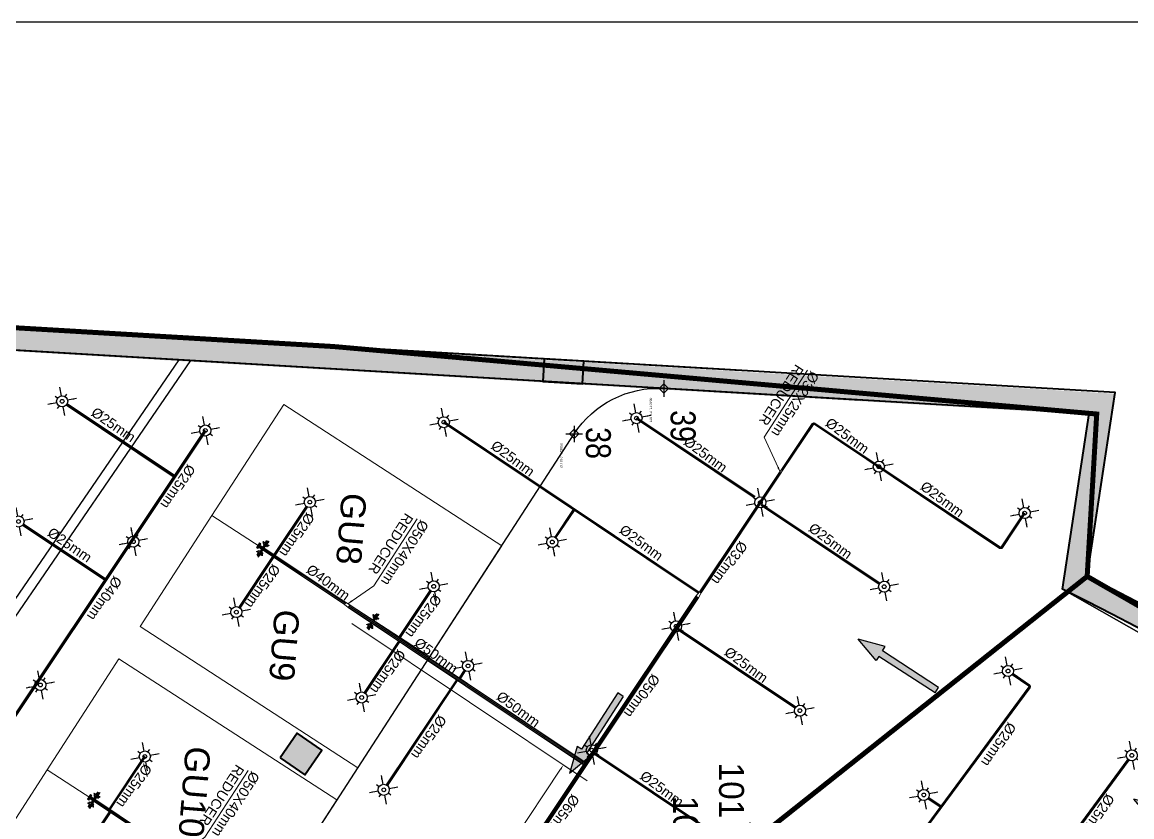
# Model space of a CAD drawing. Header units: inches. Extents: x 257070 to 799932, y -17980 to 269260.
# Drawn here: x 348765 to 370991, y 202446 to 218354 of the extents above; entities that cross this region are included whole.
import ezdxf

# ---------------------------------------------------------------- set-up
doc = ezdxf.new("R2010")
doc.units = ezdxf.units.IN
doc.header["$MEASUREMENT"] = 0
doc.header["$PDMODE"] = 99
doc.header["$PDSIZE"] = 100
doc.linetypes.add('S_Boundary and Setback_AP$0$PHANTOM2', pattern=[1.25, 0.625, -0.125, 0.125, -0.125, 0.125, -0.125])
for name, color, linetype in [('0-AES-F-SPRINKLER', 10, 'Continuous'), ("0_AES_DUCT MARKING'", 53, 'Continuous'), ('2 wheeler barrier', 170, 'Continuous'), ('basement1_AP$0$A-_ROAD----_E-_-', 2, 'Continuous'), ('basement1_AP$0$A-_WALLBRWK_E-N-', 5, 'Continuous'), ('DSP_COLUMN HATCH', 8, 'Continuous'), ('DSP_MISCELANEOUS', 252, 'Continuous'), ('DSP_SLAB CO-ORDINATES', 160, 'Continuous'), ('DSP_TREE CO-ORDINATES', 206, 'Continuous'), ('S_Boundary and Setback_AP$0$A-_SITEBNDY_A-_-', 4, 'S_Boundary and Setback_AP$0$PHANTOM2')]:
    doc.layers.add(name, color=color, linetype=linetype)
for name, color, linetype, lineweight in [('0-AES-F-SPRINKLER PIPE', 10, 'Continuous', 15), ('E--CONCRETE-4', 4, 'Continuous', 40), ('E--CONCRETE-SHADE', 253, 'Continuous', 20)]:
    doc.layers.add(name, color=color, linetype=linetype, lineweight=lineweight)
doc.layers.add('CORE - G', color=7, linetype='Continuous', lineweight=9, true_color=0xf4e08b)
doc.styles.get("Standard").update_dxf_attribs({"font": 'arial.ttf'})
doc.styles.add('TEXT style 175', font='GOTHIC.TTF')
doc.styles.add('TEXT style 200', font='ARIALN.TTF')
doc.dimstyles.new('AES-PLUMBING', dxfattribs={"dimtxt": 100, "dimasz": 100, "dimexe": 0, "dimexo": 0, "dimgap": 0.01, "dimtad": 1, "dimdec": 0, "dimdsep": 46, "dimtxsty": 'Standard', "dimcen": 10, "dimclrd": 7, "dimclre": 7, "dimclrt": 7, "dimadec": 0, "dimazin": 0, "dimtfac": 1, "dimtdec": 0, "dimtmove": 0, "dimatfit": 3, "dimfxl": 1, "dimlwd": -1, "dimlwe": -1, "dimarcsym": 1})
doc.dimstyles.new('ISO-25', dxfattribs={"dimtxt": 2.5, "dimasz": 2.5, "dimexe": 1.25, "dimexo": 0.625, "dimtad": 1, "dimtxsty": 'Standard', "dimcen": 2.5, "dimadec": 0, "dimazin": 0, "dimtfac": 1, "dimtmove": 0, "dimatfit": 3, "dimfxl": 1, "dimarcsym": 0})
doc.dimstyles.new('PLUMBING', dxfattribs={"dimscale": 100, "dimtxt": 1.8, "dimasz": 1.6, "dimexe": 1, "dimexo": 1, "dimgap": 0.5, "dimtad": 2, "dimdec": 0, "dimzin": 0, "dimdsep": 46, "dimtxsty": 'Standard', "dimcen": 1, "dimdle": 1, "dimclrd": 7, "dimclre": 7, "dimclrt": 256, "dimadec": 0, "dimazin": 0, "dimtfac": 1, "dimtdec": 0, "dimtmove": 2, "dimatfit": 3, "dimfxl": 1, "dimtolj": 1, "dimtzin": 0, "dimlwd": -1, "dimlwe": -1, "dimarcsym": 0})

# ---------------------------------------------------------------- blocks, each defined once
blk = doc.blocks.new('*U195')
at = {"layer": 'DSP_SLAB CO-ORDINATES', "color": 206}
for p, q in [((0, -188), (0, 188)), ((-188, 0), (188, 0))]:
    blk.add_line(p, q, dxfattribs=at)
at = {"layer": 'DSP_SLAB CO-ORDINATES', "color": 206, "ltscale": 3.5}
blk.add_lwpolyline([(-105, 0), (0, 106), (105, 0), (0, -105), (-105, 0)], dxfattribs=at)
at = {"layer": 'DEFPOINTS', "style": 'TEXT style 175'}
blk.add_attdef('CORDINATE', (367, -572), '', height=100, dxfattribs=at)
at = {"layer": 'DSP_SLAB CO-ORDINATES', "color": 214, "style": 'TEXT style 175'}
blk.add_attdef('NO.', (-626, 1389), '', height=500, rotation=270, dxfattribs=at)
blk = doc.blocks.new('basement1_AP$0$AR-DIR-A')
h = blk.add_hatch()
h.set_pattern_fill('ANSI31', color=8)
h.paths.add_polyline_path([(158, -458), (26, -458), (26, -1800), (-74, -1800), (92, -2335), (258, -1800), (158, -1800)])
at = {"layer": 'DSP_MISCELANEOUS', "color": 8}
for p, q in [((158, -458), (26, -458)), ((26, -458), (26, -1800)), ((158, -458), (158, -1800)), ((26, -1800), (-74, -1800)), ((-74, -1800), (92, -2335)), ((258, -1800), (92, -2335)), ((158, -1800), (258, -1800))]:
    blk.add_line(p, q, dxfattribs=at)
blk = doc.blocks.new('*U476')
at = {"layer": 'DSP_TREE CO-ORDINATES', "color": 162}
for p, q in [((0, -329), (0, 329)), ((-329, 0), (329, 0))]:
    blk.add_line(p, q, dxfattribs=at)
at = {"layer": 'DSP_TREE CO-ORDINATES', "color": 162, "ltscale": 3.5}
blk.add_lwpolyline([(-185, 0), (0, 185), (185, 0), (0, -184), (-185, 0)], dxfattribs=at)
at = {"layer": 'DEFPOINTS', "style": 'TEXT style 175'}
blk.add_attdef('CORDINATE', (367, -572), '', height=100, dxfattribs=at)
at = {"layer": 'DSP_TREE CO-ORDINATES', "color": 164, "style": 'TEXT style 200'}
blk.add_attdef('NO.', (-270, 470), '', height=1000, dxfattribs=at)
blk = doc.blocks.new('*U477')
at = {"layer": 'DSP_TREE CO-ORDINATES', "color": 162}
for p, q in [((0, -329), (0, 329)), ((-329, 0), (329, 0))]:
    blk.add_line(p, q, dxfattribs=at)
at = {"layer": 'DSP_TREE CO-ORDINATES', "color": 162, "ltscale": 3.5}
blk.add_lwpolyline([(-185, 0), (0, 185), (185, 0), (0, -184), (-185, 0)], dxfattribs=at)
at = {"layer": 'DEFPOINTS', "style": 'TEXT style 175'}
blk.add_attdef('CORDINATE', (367, -572), '', height=100, dxfattribs=at)
at = {"layer": 'DSP_TREE CO-ORDINATES', "color": 164, "style": 'TEXT style 200'}
blk.add_attdef('NO.', (868, 274), '', height=1000, dxfattribs=at)
blk = doc.blocks.new('A$C3CA070F1')
at = {"layer": '0-AES-F-SPRINKLER'}
h = blk.add_hatch(dxfattribs=at)
h.set_pattern_fill('ANSI31', color=3, scale=0.196883, angle=-34.2335, style=0)
h.set_pattern_definition([(100.766483, (49937.1607, 174049.7081), (1.474466316, 0.280375668), [])])
edge = h.paths.add_edge_path()
edge.add_line((-1, 85), (-1, 84))
edge.add_line((-1, 84), (-6, 84))
edge.add_ellipse((-7, 82), major_axis=(-1.42, -0.27), ratio=1, start_angle=257, end_angle=315)
edge.add_line((-8, 83), (-15, 72))
edge.add_ellipse((-12, 70), major_axis=(-4.25, -0.81), ratio=1, start_angle=-45, end_angle=45)
edge.add_line((-14, 66), (14, 47))
edge.add_line((14, 47), (13, 46))
edge.add_line((13, 46), (-15, 65))
edge.add_ellipse((-12, 70), major_axis=(-5.52, -1.05), ratio=1, start_angle=-45, end_angle=45, ccw=False)
edge.add_line((-16, 73), (-9, 84))
edge.add_ellipse((-7, 82), major_axis=(-2.69, -0.51), ratio=1, start_angle=257, end_angle=315, ccw=False)
edge.add_line((-6, 85), (-1, 85))
h = blk.add_hatch(dxfattribs=at)
h.set_pattern_fill('ANSI31', color=3, scale=0.196883, angle=-124.2335, style=0)
h.set_pattern_definition([(190.766483, (49937.1607, 174049.7081), (-0.280375668, 1.474466316), [])])
edge = h.paths.add_edge_path()
edge.add_line((-1, 54), (7, 48))
edge.add_line((7, 48), (8, 49))
edge.add_line((8, 49), (0, 55))
edge.add_ellipse((-2, 52), major_axis=(-0.69, 3.63), ratio=1, start_angle=315, end_angle=405)
edge.add_line((-6, 54), (-14, 41))
edge.add_ellipse((-11, 39), major_axis=(-0.69, 3.63), ratio=1, start_angle=45, end_angle=135)
edge.add_line((-13, 36), (-9, 33))
edge.add_ellipse((-10, 32), major_axis=(-0.27, 1.42), ratio=1, start_angle=225, end_angle=315, ccw=False)
edge.add_line((-9, 31), (-10, 30))
edge.add_line((-10, 30), (-8, 29))
edge.add_line((-8, 29), (-7, 30))
edge.add_ellipse((-10, 32), major_axis=(-3.3, -0.63), ratio=1, start_angle=135, end_angle=225)
edge.add_line((-8, 35), (-12, 38))
edge.add_ellipse((-11, 39), major_axis=(-1.75, -0.33), ratio=1, start_angle=-45, end_angle=45, ccw=False)
edge.add_line((-13, 40), (-4, 53))
edge.add_ellipse((-2, 52), major_axis=(-1.75, -0.33), ratio=1, start_angle=225, end_angle=315, ccw=False)
at = {"layer": '0-AES-F-SPRINKLER', "color": 3}
for p, q in [((-98, 39), (-97, 43)), ((-98, 38), (-98, 39)), ((-98, 39), (-98, 39)), ((-98, 39), (-98, 39)), ((-98, 37), (-98, 38)), ((-98, 38), (-98, 38)), ((-98, 38), (-98, 38)), ((-98, 38), (-98, 38)), ((-98, 38), (-98, 38)), ((-98, 38), (-98, 38)), ((-98, 38), (-98, 38)), ((-98, 38), (-98, 38)), ((-98, 38), (-98, 38)), ((-98, 38), (-98, 38)), ((-96, 37), (-98, 37)), ((-98, 37), (-98, 37)), ((-98, 37), (-98, 37)), ((-98, 37), (-98, 37)), ((-98, 37), (-98, 37)), ((-98, 37), (-98, 37)), ((-98, 37), (-98, 37)), ((-98, 37), (-98, 37)), ((-98, 37), (-98, 37)), ((-98, 37), (-98, 37)), ((-98, 37), (-98, 37)), ((-98, 37), (-98, 37)), ((-98, 37), (-98, 37)), ((-98, 37), (-98, 37)), ((-98, 37), (-98, 37)), ((-98, 37), (-98, 37)), ((-98, 37), (-98, 37)), ((-97, 37), (-98, 37)), ((-98, 37), (-98, 37)), ((-98, 37), (-98, 37)), ((-98, 37), (-98, 37)), ((-98, 37), (-98, 37)), ((-98, 37), (-98, 37)), ((-98, 37), (-98, 37)), ((-98, 37), (-98, 37)), ((-98, 37), (-98, 37)), ((-98, 37), (-98, 37)), ((-98, 37), (-98, 37)), ((-98, 37), (-98, 37)), ((-98, 37), (-98, 37)), ((-98, 37), (-98, 37)), ((-97, 45), (-79, 71)), ((-96, 40), (-97, 40)), ((-97, 40), (-97, 40)), ((-97, 40), (-97, 40)), ((-97, 40), (-97, 39)), ((-97, 39), (-97, 39)), ((-97, 39), (-97, 39)), ((-97, 39), (-97, 39)), ((-97, 39), (-97, 39)), ((-97, 39), (-97, 39)), ((-97, 39), (-97, 39)), ((-97, 39), (-97, 39)), ((-97, 39), (-97, 38)), ((-97, 38), (-97, 38)), ((-97, 38), (-97, 38)), ((-97, 38), (-97, 38)), ((-97, 38), (-97, 38)), ((-97, 38), (-97, 38)), ((-97, 38), (-97, 38)), ((-97, 38), (-97, 38)), ((-97, 38), (-97, 38)), ((-97, 38), (-97, 38)), ((-97, 38), (-97, 38)), ((-97, 38), (-97, 37)), ((-97, 37), (-97, 37)), ((-97, 37), (-97, 37)), ((-97, 37), (-97, 37)), ((-95, 46), (-96, 42)), ((-96, 42), (-96, 42)), ((-96, 42), (-96, 41)), ((-96, 41), (-96, 41)), ((-96, 41), (-96, 41)), ((-96, 41), (-96, 41)), ((-96, 41), (-96, 41)), ((-96, 41), (-96, 41)), ((-96, 41), (-96, 41)), ((-96, 41), (-96, 41)), ((-96, 41), (-96, 41)), ((-96, 41), (-96, 40)), ((-96, 40), (-96, 40)), ((-96, 40), (-96, 40)), ((-96, 40), (-96, 40)), ((-96, 40), (-96, 40)), ((-95, 37), (-96, 37)), ((-96, 37), (-96, 37)), ((-96, 37), (-96, 37)), ((-96, 37), (-96, 37)), ((-96, 37), (-96, 37)), ((-94, 38), (-95, 38)), ((-95, 38), (-95, 38)), ((-95, 38), (-95, 38)), ((-95, 38), (-95, 38)), ((-95, 38), (-95, 38)), ((-95, 38), (-95, 38)), ((-95, 38), (-95, 38)), ((-95, 38), (-95, 38)), ((-95, 38), (-95, 38)), ((-95, 38), (-95, 37)), ((-95, 37), (-95, 37)), ((-95, 37), (-95, 37)), ((-95, 37), (-95, 37)), ((-95, 37), (-95, 37)), ((-95, 37), (-95, 37)), ((-95, 37), (-95, 37)), ((-95, 37), (-95, 37)), ((-95, 37), (-95, 37)), ((-95, 37), (-95, 37)), ((-95, 37), (-95, 37)), ((-95, 37), (-95, 37)), ((-95, 37), (-95, 37)), ((-95, 37), (-95, 37)), ((-95, 37), (-95, 37)), ((-95, 37), (-95, 37)), ((-95, 37), (-95, 37)), ((-94, 88), (-93, 90)), ((-72, 73), (-94, 88)), ((-94, 43), (-94, 48)), ((-93, 43), (-94, 43)), ((-94, 43), (-94, 43)), ((-94, 43), (-94, 43)), ((-94, 43), (-94, 43)), ((-94, 43), (-94, 43)), ((-94, 43), (-94, 41)), ((-94, 43), (-94, 43)), ((-94, 43), (-94, 43)), ((-94, 43), (-94, 43)), ((-94, 43), (-94, 43)), ((-94, 43), (-94, 43)), ((-94, 43), (-94, 43)), ((-94, 43), (-94, 43)), ((-94, 43), (-94, 43)), ((-94, 43), (-94, 43)), ((-94, 43), (-94, 43)), ((-94, 43), (-94, 43)), ((-94, 41), (-94, 41)), ((-94, 41), (-94, 41)), ((-94, 41), (-94, 41)), ((-94, 41), (-94, 41)), ((-94, 41), (-94, 41)), ((-94, 41), (-94, 41)), ((-94, 41), (-94, 41)), ((-94, 41), (-94, 40)), ((-94, 40), (-94, 40)), ((-94, 40), (-94, 40)), ((-94, 40), (-94, 40)), ((-94, 40), (-94, 40)), ((-94, 40), (-94, 40)), ((-94, 40), (-94, 40)), ((-94, 40), (-94, 40)), ((-94, 40), (-94, 39)), ((-94, 39), (-94, 39)), ((-94, 39), (-94, 39)), ((-94, 39), (-94, 39)), ((-94, 39), (-94, 39)), ((-94, 39), (-94, 39)), ((-94, 39), (-94, 39)), ((-94, 39), (-94, 39)), ((-94, 39), (-94, 38)), ((-93, 90), (-59, 67)), ((-93, 47), (-93, 49)), ((-91, 47), (-93, 43)), ((-93, 46), (-93, 47)), ((-92, 46), (-93, 46)), ((-93, 46), (-93, 46)), ((-93, 46), (-93, 46)), ((-93, 46), (-93, 46)), ((-93, 46), (-93, 46)), ((-93, 46), (-93, 46)), ((-93, 46), (-93, 46)), ((-93, 46), (-93, 46)), ((-93, 46), (-93, 46)), ((-93, 46), (-93, 46)), ((-93, 46), (-93, 46)), ((-93, 46), (-93, 46)), ((-93, 46), (-93, 46)), ((-93, 46), (-93, 46)), ((-93, 46), (-93, 46)), ((-93, 46), (-93, 46)), ((-93, 46), (-93, 46)), ((-93, 46), (-93, 46)), ((-93, 46), (-93, 46)), ((-93, 46), (-93, 46)), ((-91, 42), (-93, 43)), ((-93, 43), (-93, 43)), ((-93, 43), (-93, 43)), ((-93, 43), (-93, 43)), ((-93, 43), (-93, 43)), ((-93, 43), (-93, 43)), ((-93, 43), (-93, 43)), ((-93, 43), (-93, 43)), ((-93, 43), (-93, 43)), ((-93, 43), (-93, 43)), ((-93, 43), (-93, 43)), ((-93, 43), (-93, 43)), ((-93, 43), (-93, 43)), ((-93, 43), (-93, 43)), ((-93, 43), (-93, 43)), ((-93, 43), (-93, 43)), ((-93, 43), (-93, 43)), ((-93, 43), (-93, 43)), ((-93, 43), (-93, 43)), ((-93, 43), (-93, 43)), ((-93, 43), (-93, 43)), ((-93, 43), (-93, 43)), ((-93, 43), (-93, 43)), ((-85, 66), (-92, 55)), ((-90, 50), (-92, 46)), ((-92, 46), (-92, 46)), ((-92, 46), (-92, 46)), ((-92, 46), (-92, 46)), ((-92, 46), (-92, 46)), ((-92, 46), (-92, 46)), ((-90, 47), (-91, 47)), ((-90, 43), (-91, 42)), ((-91, 42), (-91, 42)), ((-91, 42), (-91, 42)), ((-91, 42), (-91, 42)), ((-91, 42), (-91, 42)), ((-91, 42), (-91, 42)), ((-91, 42), (-91, 42)), ((-91, 42), (-91, 42)), ((-91, 42), (-91, 42)), ((-91, 42), (-91, 42)), ((-91, 42), (-91, 42)), ((-91, 42), (-91, 42)), ((-91, 42), (-91, 42)), ((-91, 42), (-91, 42)), ((-91, 42), (-91, 42)), ((-91, 42), (-91, 42)), ((-88, 57), (-90, 49)), ((-89, 54), (-90, 51)), ((-90, 50), (-90, 50)), ((-88, 47), (-90, 43)), ((-90, 47), (-88, 47)), ((-90, 43), (-90, 43)), ((-90, 43), (-90, 43)), ((-90, 43), (-90, 43)), ((-89, 55), (-89, 55)), ((-88, 46), (-88, 47)), ((-87, 59), (-87, 59)), ((-87, 59), (-87, 59)), ((-86, 57), (-87, 49)), ((-87, 49), (-83, 28)), ((-85, 58), (-85, 58)), ((-77, 43), (-85, 49)), ((-83, 28), (-60, 9)), ((-77, 70), (-82, 63)), ((-80, 66), (-82, 67)), ((-45, 31), (-81, -23)), ((-78, 63), (-80, 65)), ((-79, 71), (-77, 70)), ((-71, 26), (-79, 31)), ((-57, 13), (-79, 28)), ((-70, 64), (-78, 63)), ((-78, -29), (-40, 27)), ((-69, 55), (-75, 59)), ((-66, 54), (-74, 42)), ((-74, 42), (-71, 26)), ((-73, 44), (-71, 43)), ((-69, 47), (-72, 43)), ((-71, 43), (-70, 43)), ((-71, 26), (-55, 15)), ((-70, 43), (-66, 49)), ((-66, 50), (-68, 52)), ((-61, 65), (-67, 69)), ((-62, 66), (-67, 65)), ((-50, 57), (-66, 54)), ((-66, 49), (-66, 50)), ((-47, 28), (-63, 40)), ((-59, 67), (-61, 65)), ((-57, 67), (-60, 66)), ((-60, 44), (-42, 32)), ((-50, 57), (-58, 62)), ((-19, 46), (-57, 67)), ((-17, 37), (-55, 63)), ((-29, 42), (-50, 57)), ((-13, 9), (-45, 31)), ((-36, 42), (-44, 30)), ((-43, 33), (-35, 46)), ((-39, -30), (-13, 9)), ((-37, 25), (-28, 38)), ((-35, 41), (-36, 42)), ((-32, 32), (-35, 39)), ((-30, 52), (-16, 73)), ((-29, 20), (-17, 37)), ((-28, 38), (-26, 40)), ((-21, 32), (-28, 37)), ((-23, 16), (-12, 33)), ((-1, 26), (-23, -9)), ((-22, 15), (-12, 31)), ((-9, 32), (-21, 14)), ((2, 24), (-20, -11)), ((-20, -8), (-1, 22)), ((-17, 37), (-19, 46)), ((-19, 13), (-10, 29)), ((-7, 30), (-18, 12)), ((-17, 37), (-17, 37)), ((4, 22), (-17, -13)), ((-17, -10), (1, 20)), ((-16, 73), (-9, 84)), ((-16, 11), (-7, 27)), ((-8, 83), (-15, 72)), ((13, 46), (-15, 65)), ((-4, 28), (-15, 10)), ((-1, 84), (-14, 66)), ((-14, 66), (14, 47)), ((-6, 54), (-14, 41)), ((-12, 33), (-14, 33)), ((-14, -15), (7, 20)), ((-14, -12), (4, 18)), ((-13, 40), (-4, 53)), ((-13, 36), (-9, 33)), ((-13, 9), (-4, 24)), ((-2, 34), (-12, 41)), ((-8, 35), (-12, 38)), ((-12, 31), (-12, 33)), ((-9, 32), (-12, 31)), ((7, 16), (-11, -13)), ((-10, 29), (-9, 32)), ((-9, 31), (-10, 30)), ((-7, 30), (-10, 29)), ((-10, 30), (-8, 29)), ((9, 17), (-10, -14)), ((-9, -13), (9, 13)), ((-8, 29), (-7, 30)), ((8, 49), (-7, 27)), ((-7, 27), (-7, 30)), ((-4, 28), (-7, 27)), ((-6, 85), (-1, 85)), ((-1, 84), (-6, 84)), ((5, 44), (-5, 51)), ((-4, 24), (-4, 28)), ((-1, 26), (-4, 24)), ((-1, 85), (-1, 84)), ((-1, 54), (7, 48)), ((13, 46), (-1, 25)), ((-1, 22), (-1, 26)), ((2, 24), (-1, 22)), ((8, 49), (0, 55)), ((1, 20), (2, 24)), ((4, 22), (1, 20)), ((4, 18), (4, 22)), ((7, 20), (4, 18)), ((7, 48), (8, 49)), ((7, 16), (7, 20)), ((9, 17), (7, 16)), ((9, 15), (9, 17)), ((14, 47), (13, 46)), ((-82, -25), (-80, -30)), ((-80, -30), (-78, -29)), ((-66, -11), (-39, -30)), ((-23, -7), (-23, -9)), ((-23, -9), (-20, -8)), ((-20, -8), (-20, -11)), ((-20, -11), (-17, -10)), ((-17, -10), (-17, -13)), ((-17, -13), (-14, -12)), ((-14, -12), (-14, -15)), ((-14, -15), (-11, -13)), ((-11, -13), (-11, -14)), ((-11, -14), (-11, -14))]:
    blk.add_line(p, q, dxfattribs=at)
for centre, major_axis, start_param, end_param in [((-95, 43), (-0.41, 2.13), 0.784914, 1.034983), ((-95, 43), (-2.74, -0.52), -0.560204, -0.324923), ((-93, 46), (-0.51, 2.68), 0.787914, 1.247507), ((-93, 48), (-1.75, -0.33), -0.775969, -0.160442), ((-91, 54), (-0.29, 1.52), 0.785398, 2.356194), ((-92, 49), (-0.33, 1.74), 0.791774, 1.412986), ((-89, 55), (-0.103, 0.54), 0.916881, 1.969618), ((-93, 51), (-3.09, -0.59), 2.526084, 2.789089), ((-95, 50), (-5.72, -1.09), 2.374727, 2.798549), ((-91, 55), (-0.33, 1.74), 4.197625, 4.773282), ((-84, 57), (-3.79, -0.72), -0.784768, -0.363877), ((-93, 50), (-5.72, -1.09), 2.377207, 2.798549), ((-80, 54), (-1.57, 8.26), 0.010205, 0.785398), ((-84, 56), (-0.35, 1.85), 0.785501, 1.132999), ((-83, 65), (-1.52, -0.29), 3.926991, 5.497787), ((-80, 54), (-5.9, -1.12), 4.155645, 5.497787), ((-80, 54), (-8.26, -1.57), 4.155621, 4.722594), ((-75, 68), (-8.26, -1.57), 1.014052, 3.151797), ((-75, 63), (-2.79, -0.53), -0.113999, 0.093951), ((-75, 68), (-1.12, 5.9), 2.584882, 5.497787), ((-75, 46), (-0.53, 2.79), 2.356194, 3.926991), ((-75, 68), (-1.57, 8.26), 4.722594, 5.497787), ((-70, 53), (-2.79, -0.53), 2.356194, 3.926991), ((-65, 44), (-3.72, -0.71), -0.403281, 1.321745), ((-65, 44), (-0.71, 3.72), 4.96144, 6.686466), ((-65, 37), (-0.56, 2.96), 5.497794, 6.034125), ((-59, 47), (-2.96, -0.56), 0.24906, 0.785391), ((-60, 60), (-2.83, -0.54), 3.926991, 4.712389), ((-33, 40), (-0.45, 2.36), 0.803442, 1.867502), ((-30, 39), (-2.79, -0.53), 2.356194, 3.926991), ((-24, 39), (-0.53, 2.79), 5.497787, 7.068583), ((-12, 70), (-5.52, -1.05), -0.785398, 0.785398), ((-15, 35), (-0.54, 2.83), 0.785398, 3.403392), ((-12, 70), (-4.25, -0.81), -0.785398, 0.785398), ((-11, 39), (-0.69, 3.63), 0.785398, 2.356194), ((-11, 39), (-1.75, -0.33), -0.785398, 0.785398), ((-7, 82), (-2.69, -0.51), 4.485496, 5.497787), ((-10, 32), (-0.27, 1.42), 3.926991, 5.497787), ((-7, 82), (-1.42, -0.27), 4.485496, 5.497787), ((-10, 32), (-3.3, -0.63), 2.356194, 3.926991), ((-2, 52), (-0.69, 3.63), 5.497787, 7.068583), ((-2, 52), (-1.75, -0.33), 3.926991, 5.497787), ((6, 14), (-0.54, 2.83), 3.926991, 4.712389), ((-79, -24), (-0.51, 2.69), 0.785398, 1.797689), ((-11, -11), (-2.83, -0.54), 1.570796, 2.356194)]:
    blk.add_ellipse(centre, major_axis=major_axis, ratio=1, start_param=start_param, end_param=end_param, dxfattribs=at)
at = {"layer": '0-AES-F-SPRINKLER', "color": 3, "extrusion": (0, 0, -1)}
for centre, major_axis, start_param, end_param in [((-86, 47), (-0.53, 2.79), -0.113999, 0.785398), ((-77, 34), (-0.54, 2.83), 3.926991, 4.712389)]:
    blk.add_ellipse(centre, major_axis=major_axis, ratio=1, start_param=start_param, end_param=end_param, dxfattribs=at)
blk = doc.blocks.new('*D655')
at = {"layer": '0-AES-F-SPRINKLER PIPE', "color": 7, "ltscale": 1000, "transparency": 16777216}
for p, q in [((359550, 203399), (349877, 188923)), ((359884, 203297), (359606, 203482)), ((350099, 188654), (349822, 188840))]:
    blk.add_line(p, q, dxfattribs=at)
for points in [[(359564, 203390), (359537, 203408), (359606, 203482)], [(349891, 188914), (349863, 188932), (349822, 188840)]]:
    blk.add_solid(points, dxfattribs=at)
at = {"layer": 'DEFPOINTS', "color": 0, "ltscale": 1000, "transparency": 16777216}
for p in [(359884, 203297, 0), (349822, 188840), (350099, 188654, 0)]:
    blk.add_point(p, dxfattribs=at)
at = {"layer": '0-AES-F-SPRINKLER PIPE', "color": 7, "ltscale": 1000, "transparency": 16777216, "insert": (354756, 196133), "char_height": 100, "attachment_point": 5, "rotation": 236.2486}
blk.add_mtext('17611', dxfattribs=at)
blk = doc.blocks.new('*U603')
at = {"layer": '0-AES-F-SPRINKLER'}
for p, q in [((171562, 56699), (171500, 56699)), ((171672, 56809), (171672, 56871)), ((171783, 56699), (171845, 56699)), ((171672, 56588), (171672, 56526))]:
    blk.add_line(p, q, dxfattribs=at)
for radius in [111, 37.8]:
    blk.add_circle((171672, 56699), radius, dxfattribs=at)
at = {"layer": '0-AES-F-SPRINKLER PIPE'}
for points, override in [([(171468, 56903), (171594, 56777)], {"dimasz": 70, "dimtad": 0, "dimfxl": 13, "dimarcsym": 1}), ([(171877, 56903), (171751, 56777)], {"dimasz": 70, "dimtad": 0, "dimfxl": 13, "dimarcsym": 1}), ([(171468, 56494), (171594, 56620)], {"dimasz": 70, "dimtad": 0, "dimfxl": 13, "dimarcsym": 1}), ([(171877, 56494), (171751, 56620)], {"dimasz": 70, "dimgap": 0.625, "dimtad": 0, "dimfxl": 13, "dimarcsym": 1})]:
    blk.add_leader(points, dimstyle='ISO-25', override=override, dxfattribs=at)

msp = doc.modelspace()

# ---------------------------------------------------------------- hatches: boundary and pattern name
at = {"layer": 'DSP_COLUMN HATCH', "ltscale": 3.5}
h = msp.add_hatch(color=8, dxfattribs=at)
h.paths.add_polyline_path([(365722.2, -53.8), (366489.1, 28236.6), (398382.7, 27372), (398078, 16131.2), (422688.6, 15464), (424374.5, 77657.1), (363312.5, 79312.4, -0.217857), (379658.1, 140443.8, 0.0248652), (381874.1, 143466.9, 0.0677243), (386435.5, 152972.3, 0.0584537), (387935.8, 160119.4, -0.0351298), (388382, 166730.6, -0.0975994), (389786, 170013.7, -0.0225225), (391669.6, 172621.5, 0.2538416), (393169.6, 181983.6, 0.1875484), (370106.1, 207237.2), (370663.7, 210916.7), (290410.6, 215642.7), (285983.7, 161207.5), (285186.3, 161272.3), (282579.6, 129219.4), (284719.3, 124703.3), (284181.7, 118092.8), (281340.4, 113981.8), (280116.2, 98928.1), (280913.6, 98863.3), (273089.7, 2658.2)])
h.paths.add_polyline_path([(281398.6, 99275.3), (280601.2, 99340.2), (281779.2, 113825.1), (284620.4, 117936.2), (285177.6, 124787), (283037.9, 129303.1), (285598.3, 160787.3), (286395.7, 160722.5), (290823.4, 215167.6), (370144.9, 210496.5), (369611.7, 206978.6, -0.189327), (392747.4, 181827.8, -0.2535576), (391315, 172898.6, 0.0224715), (389411.9, 170263.9, 0.0979176), (387938.4, 166808.2, 0.0351034), (387485.7, 160139.2, -0.0583058), (386008, 153113, -0.0677412), (381498.4, 143714.5, -0.0248531), (379309.9, 140729, 0.218943), (362922.8, 78922.8), (423963.9, 77268.1), (422299.6, 15874.7), (398488.7, 16520.2), (398793.4, 27761), (366100.1, 28647.3), (365334.5, 407.7), (273576.7, 3094.1)], flags=16)
at = {"layer": 'E--CONCRETE-SHADE', "ltscale": 3.5}
h = msp.add_hatch(color=8, dxfattribs=at)
h.dxf.hatch_style = 1
h.paths.add_polyline_path([(354766.2, 203782.3), (354271.4, 204121.7), (353932, 203626.9), (354426.8, 203287.5)])

# ---------------------------------------------------------------- linework, layer by layer
at = {"layer": '0-AES-F-SPRINKLER', "color": 7, "const_width": 100, "elevation": 0}
for points in [[(309531.8, 208392.2), (318854.6, 185288.9), (344779.7, 167275.5), (347553.5, 174504), (359540.7, 196335.9), (363236.5, 201817), (370096.8, 207259.5), (370288.2, 210509.8), (355001.3, 211860.8), (319581.7, 213946.6), (316332, 213687.2), (316109.1, 210945.8)], [(370096.7, 207259.6), (363236.5, 201817), (359449.1, 196200.1), (352039.6, 182374.4), (347553.5, 174504), (344762, 167229.2), (346955.5, 165763.5), (339920, 152557.2), (360337.5, 149227.9), (382659.8, 145585.9), (383066.2, 145437.7), (387520.1, 157203.6), (388372.8, 166752.9), (392381.6, 173694.5), (387307.1, 192740.3), (379435.8, 200574.2), (375023.6, 204438.1)]]:
    msp.add_lwpolyline(points, close=True, dxfattribs=at)
at = {"layer": '0-AES-F-SPRINKLER PIPE', "ltscale": 1000}
for points in [[(351802.7, 209269.1), (349657.7, 210702.4)], [(351811.6, 209282.4), (349665.7, 210716.4)], [(351813.3, 209284.9), (349666.9, 210719.1)], [(351792.1, 209253.3), (349645.8, 210687.5)], [(351793.8, 209255.8), (349647.9, 210689.8)], [(357202.8, 210332.1), (362307.9, 206920.8)], [(357204.5, 210334.6), (362309.8, 206923.1)], [(357211.4, 210344.9), (362317.7, 206932.8)], [(357218.3, 210355.3), (362325.6, 206942.6)], [(357220, 210357.8), (362327.5, 206944.9)]]:
    msp.add_lwpolyline(points, dxfattribs=at)
at = {"layer": '0-AES-F-SPRINKLER PIPE', "ltscale": 1000, "elevation": 0}
for points in [[(361061.7, 210414), (363427.9, 208832.9)], [(361063.3, 210416.5), (363429.3, 208835.6)], [(361070.3, 210426.9), (363435.6, 208846.4)], [(361077.2, 210437.3), (363443.1, 208856.4)], [(361078.9, 210439.8), (363445.1, 208858.7)], [(341780.6, 194270.8), (352417.5, 210189.2)], [(341783.1, 194269.2), (352420, 210187.5)], [(341796.4, 194260.3), (352433.3, 210178.6)], [(341809.7, 194251.4), (352446.6, 210169.7)], [(341812.2, 194249.7), (352449.1, 210168.1)], [(362334.3, 206953.3), (363931.9, 209344.1)], [(362336.8, 206951.6), (363934.4, 209342.5)], [(362350.1, 206942.7), (363947.7, 209333.6)], [(362363.4, 206933.8), (363961, 209324.7)], [(362365.9, 206932.2), (363963.5, 209323)], [(363580.2, 208704), (365946.2, 207123.1)], [(363581.9, 208706.5), (365948.1, 207125.4)], [(353806.9, 207696.8), (354452.8, 208663.4)], [(353809.4, 207695.2), (354455.1, 208661.5)], [(353819.8, 207688.2), (354465.1, 208653.9)], [(353830.2, 207681.3), (354475.9, 208647.6)], [(353832.7, 207679.6), (354478.6, 208646.2)], [(359430.7, 208046.5), (359798.8, 208597.4)], [(359433.4, 208045.2), (359801.3, 208595.7)], [(359444.2, 208038.8), (359811.7, 208588.8)], [(359454.2, 208031.3), (359822, 208581.8)], [(359456.5, 208029.3), (359824.5, 208580.2)], [(363564.7, 208680.8), (365930.9, 207099.6)], [(363566.4, 208683.3), (365932.3, 207102.3)], [(363573.3, 208693.7), (365938.6, 207113.1)], [(350410.3, 207185.3), (348771.1, 208280.6)], [(350412, 207187.8), (348773.2, 208282.9)], [(350420.9, 207201.1), (348783.1, 208295.5)], [(350429.7, 207214.4), (348791, 208309.5)], [(350431.4, 207216.9), (348792.3, 208312.2)], [(353500.9, 207843.6), (355218.9, 206695.6)], [(353503.1, 207846.9), (355221.1, 206698.9)], [(353514.2, 207863.5), (355232.2, 206715.5)], [(353525.3, 207880.2), (355243.4, 206732.2)], [(353527.6, 207883.5), (355245.6, 206735.5)], [(353585.5, 207844.8), (353607.1, 207877.2)], [(353588, 207843.1), (353609.6, 207875.6)], [(353598.4, 207836.2), (353620.2, 207868.9)], [(353608.8, 207829.2), (353630.8, 207862.2)], [(353611.2, 207827.6), (353633.3, 207860.6)], [(353780.2, 207656.9), (353102.9, 206643.2)], [(353782.7, 207655.3), (353105.6, 206641.9)], [(353793.1, 207648.3), (353116.4, 206635.5)], [(353803.5, 207641.4), (353126.4, 206628)], [(353806, 207639.7), (353128.7, 206626)], [(353558.8, 207804.9), (353537.2, 207772.5)], [(353561.3, 207803.2), (353539.6, 207770.8)], [(353571.7, 207796.3), (353549.8, 207763.6)], [(353582.1, 207789.3), (353560.1, 207756.4)], [(353584.6, 207787.7), (353562.5, 207754.7)], [(356304.5, 206035.1), (356933.1, 206975.7)], [(356307, 206033.4), (356935.3, 206973.8)], [(356317.4, 206026.5), (356945.3, 206966.2)], [(356327.8, 206019.5), (356956.1, 206959.9)], [(356330.3, 206017.9), (356958.8, 206958.5)], [(350143.4, 188729), (362259.9, 206861.8)], [(350147.5, 188726.2), (362264.1, 206859)], [(350168.3, 188712.4), (362284.9, 206845.1)], [(350189.1, 188698.5), (362305.6, 206831.2)], [(350193.3, 188695.7), (362309.8, 206828.4)], [(355295, 206637.5), (360006.4, 203489.3)], [(355297.7, 206641.7), (360009.2, 203493.5)], [(355311.6, 206662.5), (360023.1, 203514.2)], [(355325.5, 206683.3), (360036.9, 203535)], [(355328.3, 206687.4), (360039.7, 203539.2)], [(355367.5, 206314.5), (360078.9, 203166.3)], [(355739.1, 206314.4), (355751.3, 206332.6)], [(355741.6, 206312.7), (355753.8, 206331)], [(355752, 206305.8), (355764.1, 206324)], [(355762.4, 206298.9), (355774.5, 206317.1)], [(355764.9, 206297.3), (355777, 206315.4)], [(355784.6, 206382.5), (355806.2, 206414.9)], [(355787.1, 206380.9), (355808.8, 206413.3)], [(355797.5, 206373.9), (355819.3, 206406.6)], [(355807.9, 206367), (355829.9, 206399.9)], [(355810.4, 206365.3), (355832.4, 206398.3)], [(361886.1, 206194.4), (364243.2, 204619.4)], [(361887.8, 206196.9), (364244.6, 204622.1)], [(361894.7, 206207.3), (364250.9, 204632.9)], [(361901.7, 206217.7), (364258.5, 204642.9)], [(361903.4, 206220.2), (364260.4, 204645.1)], [(356302.2, 205964.5), (355614, 204934.5)], [(356304.7, 205962.8), (355616.7, 204933.2)], [(356315.1, 205955.9), (355627.5, 204926.8)], [(356325.5, 205948.9), (355637.5, 204919.3)], [(356328, 205947.2), (355639.8, 204917.3)], [(357515.5, 205225.9), (357621, 205383.8)], [(357518, 205224.2), (357623.3, 205381.8)], [(357528.4, 205217.3), (357633.3, 205374.2)], [(357538.8, 205210.3), (357644.1, 205367.9)], [(357541.3, 205208.7), (357646.8, 205366.5)], [(357461.2, 205190), (356055.3, 203086)], [(357463.7, 205188.4), (356058, 203084.7)], [(357474.1, 205181.4), (356068.8, 203078.3)], [(357484.5, 205174.5), (356078.8, 203070.8)], [(357487, 205172.8), (356081.1, 203068.8)], [(351209.3, 203661.6), (350504.6, 202607.1)], [(351211.8, 203660), (350507.1, 202605.4)], [(351222.2, 203653), (350517.5, 202598.5)], [(351232.5, 203646.1), (350527.9, 202591.6)], [(351235, 203644.4), (350530.4, 202589.9)], [(360219.4, 203700.1), (362555.5, 202139.1)], [(360221.1, 203702.6), (362556.9, 202141.8)], [(360228, 203713), (362563.2, 202152.6)], [(360235, 203723.4), (362570.8, 202162.6)], [(360236.6, 203725.9), (362572.7, 202164.9)], [(370913.6, 203597.1), (369722.1, 201984.3)], [(370915.8, 203595), (369724.5, 201982.6)], [(370925.4, 203587), (369734.9, 201975.6)], [(370935.9, 203580.1), (369745.2, 201968.5)], [(370938.5, 203578.6), (369747.7, 201966.8)], [(350115.1, 202809.7), (351833.1, 201661.7)], [(350117.3, 202813), (351835.3, 201665)], [(350128.4, 202829.6), (351846.5, 201681.6)], [(350139.6, 202846.2), (351857.6, 201698.2)], [(350141.8, 202849.6), (351859.8, 201701.6)], [(350173, 202771), (350151.4, 202738.6)], [(350175.5, 202769.3), (350153.8, 202736.8)], [(350185.9, 202762.3), (350164.1, 202729.7)], [(350196.3, 202755.4), (350174.3, 202722.5)], [(350198.8, 202753.7), (350176.7, 202720.7)], [(350199.7, 202810.9), (350221.3, 202843.3)], [(350202.2, 202809.2), (350223.9, 202841.6)], [(350212.6, 202802.3), (350234.4, 202835)], [(350223, 202795.3), (350245, 202828.3)], [(350225.5, 202793.6), (350247.5, 202826.6)], [(366905.4, 202809), (367151.5, 202641.5)], [(366907.4, 202811.3), (367153.3, 202644)], [(366915, 202821.2), (367160.7, 202654)], [(366921.4, 202831.9), (367168.1, 202664.1)], [(366922.8, 202834.6), (367169.9, 202666.5)], [(350509.9, 202545.9), (349830, 201528.4)], [(350512.4, 202544.2), (349832.7, 201527.1)], [(350522.8, 202537.3), (349843.5, 201520.7)], [(350533.2, 202530.3), (349853.5, 201513.2)], [(350535.6, 202528.6), (349855.8, 201511.2)]]:
    msp.add_lwpolyline(points, dxfattribs=at)
for points in [[(363971.2, 209396.7), (364587.2, 210318.5, -0.4142136), (364643.4, 210329.7), (368359.5, 207846.5, 0.4142136), (368372.6, 207849.1), (368830.6, 208534.6)], [(363973.7, 209395), (364589.7, 210316.8, -0.4142136), (364641.7, 210327.2), (368357.8, 207844, 0.4142136), (368375.1, 207847.5), (368833.1, 208532.9)], [(363984.1, 209388.1), (364600.1, 210309.9, -0.4142136), (364634.8, 210316.8), (368350.9, 207833.6, 0.4142136), (368385.5, 207840.5), (368843.5, 208525.9)], [(363994.5, 209381.2), (364610.5, 210302.9, -0.4142136), (364627.8, 210306.4), (368343.9, 207823.2, 0.4142136), (368395.9, 207833.6), (368853.9, 208519)], [(363997, 209379.5), (364613, 210301.3, -0.4142136), (364626.1, 210303.9), (368342.2, 207820.7, 0.4142136), (368398.4, 207831.9), (368856.4, 208517.3)], [(368594, 205288.6), (368927.4, 205061.8, -0.4256321), (368929.7, 205048.3), (365212.9, 200017.7)], [(368595.7, 205291.1), (368929, 205064.3, -0.4256321), (368932.1, 205046.5), (365215.4, 200016)], [(368602.7, 205301.5), (368936.1, 205074.6, -0.4256321), (368942.1, 205039.1), (365225.7, 200009)], [(368609.7, 205311.8), (368943.1, 205084.9, -0.4256321), (368952.2, 205031.7), (365236.1, 200001.9)], [(368611.4, 205314.3), (368944.8, 205087.4, -0.4256321), (368954.6, 205029.9), (365238.6, 200000.3)]]:
    msp.add_lwpolyline(points, format="xyb", dxfattribs=at)
for points in [[(363971.2, 209396.7), (363997, 209379.5), (363963.5, 209323), (363931.9, 209344.1)], [(353545.9, 207910.9), (353520.7, 207927.7), (353457.4, 207833), (353482.6, 207816.2)], [(353537.2, 207909.1), (353522.5, 207919), (353466.1, 207834.7), (353480.9, 207824.9)], [(362259.9, 206861.8), (362309.8, 206828.4), (362365.9, 206932.2), (362334.3, 206953.3)], [(355245.6, 206735.5), (355218.9, 206695.6), (355295, 206637.5), (355328.3, 206687.4)], [(350160.1, 202877), (350134.9, 202893.8), (350071.6, 202799.1), (350096.8, 202782.3)], [(350151.4, 202875.2), (350136.7, 202885.1), (350080.4, 202800.8), (350095.1, 202791)]]:
    msp.add_lwpolyline(points, close=True, dxfattribs=at)
at = {"layer": "0_AES_DUCT MARKING'", "color": 8, "ltscale": 1000, "elevation": 0}
for points in [[(374671.8, 204130.4), (369602.5, 207000.9), (370135.7, 210518.8), (316631.6, 213669.6), (316392.1, 210725.2), (309174.7, 208270.8), (303993.6, 205097.7), (303826.5, 204995.4)], [(382871.4, 145550.2), (359207.8, 149542.2), (352014.4, 150789), (335057, 154640.4), (340402.1, 212269.8), (370135.7, 210518.8), (369602.5, 207000.9), (374671.8, 204130.4), (370214.5, 197493.2), (375636.2, 193382.1), (378257.7, 190692.1), (382265.2, 185269.9), (385374.4, 178905.6), (385114.3, 177722.2), (385164.3, 177118), (385637.4, 176816.9), (385815.7, 176697.7), (383681.6, 173505), (389309.4, 170146.8), (388243.4, 167865), (387643, 164257.8), (387476.5, 160161.5), (386508.8, 156163.9), (382676.6, 145662.8)]]:
    msp.add_lwpolyline(points, dxfattribs=at)
at = {"layer": '2 wheeler barrier', "color": 8, "ltscale": 1000}
msp.add_lwpolyline([(425530.2, 218353.6), (262050.4, 218353.6), (262050.4, -13888.3), (425530.2, -13888.3)], close=True, dxfattribs=at)
at = {"layer": 'basement1_AP$0$A-_ROAD----_E-_-', "color": 8, "elevation": 0}
msp.add_lwpolyline([(346181.4, 202896.7), (347821.7, 201160.2), (350636.9, 199337.5), (348392.5, 195871, 0.2940332), (348394.6, 194678.3), (348797.7, 194457.7, 0.3397269), (349945.7, 194865.5), (353626.9, 200558.5), (353628.7, 200554.9), (359820.7, 210111.5, -0.2699587), (361616.8, 211020.5), (365552, 210788.7)], format="xyb", dxfattribs=at)
at = {"layer": 'basement1_AP$0$A-_WALLBRWK_E-N-', "color": 8}
for p, q in [((351903.5, 211592.5, 0), (347516.4, 205196.5, 0)), ((352136.6, 211578.7, 0), (347681.3, 205083.4, 0))]:
    msp.add_line(p, q, dxfattribs=at)
at = {"layer": 'CORE - G', "color": 8, "ltscale": 25, "elevation": 0}
for points in [[(354007.1, 210701.9), (352566, 208478), (356929.9, 205650.1), (358371, 207874)], [(351125, 206254), (352566.1, 208477.9), (356930, 205650.1), (355488.9, 203426.2)]]:
    msp.add_lwpolyline(points, close=True, dxfattribs=at)
at = {"layer": 'CORE - G', "color": 8, "elevation": 0}
for points in [[(350702.1, 205609.1), (349261.9, 203384.7), (353626.9, 200558.5), (355067.1, 202783)], [(349261.9, 203384.7), (347821.7, 201160.2), (352186.7, 198334.1), (353626.9, 200558.5)]]:
    msp.add_lwpolyline(points, close=True, dxfattribs=at)
at = {"layer": 'E--CONCRETE-4', "color": 8, "ltscale": 100, "elevation": 0}
for points in [[(363303.3, 79334.7, -0.217857), (379648.8, 140466.1, 0.0248652), (381864.9, 143489.2, 0.0677243), (386426.2, 152994.6, 0.0584537), (387926.6, 160141.7, -0.0351298), (388372.8, 166752.9, -0.0975994), (389776.8, 170036, -0.0225225), (391660.3, 172643.9, 0.2538416), (393160.4, 182005.9, 0.1875484), (370096.8, 207259.5), (370654.5, 210939), (290401.4, 215665), (285974.4, 161229.8), (285177.1, 161294.6), (282570.4, 129241.7)], [(362913.5, 78945.2, -0.2189429), (379300.7, 140751.3, 0.0248531), (381489.2, 143736.8, 0.0677412), (385998.8, 153135.3, 0.0583058), (387476.5, 160161.5, -0.0351034), (387929.2, 166830.5, -0.0979176), (389402.7, 170286.2, -0.0224715), (391305.7, 172920.9, 0.2535576), (392738.2, 181850.1, 0.189327), (369602.5, 207000.9), (370135.7, 210518.8), (290814.2, 215189.9), (286386.5, 160744.8), (285589.1, 160809.6), (283028.7, 129325.4)]]:
    msp.add_lwpolyline(points, format="xyb", dxfattribs=at)
at = {"layer": 'E--CONCRETE-4', "color": 8, "ltscale": 10, "elevation": 0}
for points in [[(359217.2, 211612.6), (359190.7, 211163.3), (359989.3, 211116.3), (360015.8, 211565.5)], [(353932, 203626.9), (354426.8, 203287.5), (354766.2, 203782.3), (354271.4, 204121.7)]]:
    msp.add_lwpolyline(points, close=True, dxfattribs=at)
at = {"layer": 'S_Boundary and Setback_AP$0$A-_SITEBNDY_A-_-', "color": 8, "ltscale": 5, "elevation": 0}
msp.add_lwpolyline([(290399.3, 215632.2), (355093.5, 211855.4), (363136.3, 211385.3), (363136.3, 211385.3)], dxfattribs=at)
msp.add_lwpolyline([(290399.3, 215632.2), (355093.5, 211855.4), (363136.3, 211385.3), (363136.3, 211385.3)], dxfattribs=at)
at = {"layer": 'S_Boundary and Setback_AP$0$A-_SITEBNDY_A-_-', "color": 8, "ltscale": 5}
msp.add_arc((349118.8, 164933.8, 0), 47239.3, 21.66673, 63.63563, dxfattribs=at)
msp.add_arc((349118.8, 164933.8, 0), 47239.3, 21.66673, 63.63563, dxfattribs=at)

# ---------------------------------------------------------------- block references
at = {"layer": '0-AES-F-SPRINKLER', "color": 7, "rotation": 325.7664830132082}
for p in [(175738.4, 260465.7), (187243.1, 260128.6, 0), (183384.2, 260046.6), (178606.1, 259880.3, 0), (192097.1, 259156.8), (180699.5, 258447.7, 0), (189723.4, 258440.9, 0), (195016.4, 258227.6), (174863.7, 258058.8, 0), (177165.1, 257656.5, 0), (185555.4, 257648.3, 0), (183179.8, 256760, 0), (192203.6, 256753.2, 0), (179227.6, 256245, 0), (188035.7, 255960.6, 0), (183867.7, 255168.1, 0), (194683.9, 255065.5, 0), (175301.6, 254787.2, 0), (181738.8, 254536.3, 0), (190515.9, 254272.9, 0), (186348, 253480.4, 0), (177395, 253354.7, 0), (197164.1, 253377.8, 0), (182180, 252687.8, 0), (192996.2, 252585.2, 0)]:
    msp.add_blockref('*U603', p, dxfattribs=at)
at = {"layer": '0-AES-F-SPRINKLER', "ltscale": 1000, "rotation": 271.8443849933963}
for p in [(353620.2, 207868.9, 0), (355819.3, 206406.6, 0), (350234.4, 202835, 0)]:
    msp.add_blockref('A$C3CA070F1', p, dxfattribs=at)
at = {"layer": '0-AES-F-SPRINKLER', "ltscale": 1000, "xscale": -1}
for p, rotation in [((353549.8, 207763.6, 0), 200.6528390794178), ((355752, 206305.8, 0), 202.2742504690636), ((350164.1, 202729.7, 0), 202.2742504690636)]:
    msp.add_blockref('A$C3CA070F1', p, dxfattribs=dict(at, rotation=rotation))
at = {"layer": 'DSP_MISCELANEOUS', "color": 8}
for p, rotation in [((367520.2, 204810.3, 0), 236.9997144204421), ((360921, 205324.1, 0), 327.1105313575349), ((373057, 201634.4, 0), 237.8262311271476)]:
    msp.add_blockref('basement1_AP$0$AR-DIR-A', p, dxfattribs=dict(at, rotation=rotation))
at = {"layer": 'DSP_SLAB CO-ORDINATES', "color": 8, "ltscale": 3.5}
for p, values in [((363349, 202142.4, 0), {'NO.': '101', 'CORDINATE': '363349, 202142'}), ((362429.9, 201478.1, 0), {'NO.': '102', 'CORDINATE': '362430, 201478'})]:
    msp.add_blockref('*U195', p, dxfattribs=at).add_auto_attribs(values)
at = {"layer": 'DSP_TREE CO-ORDINATES', "color": 8, "ltscale": 1000, "xscale": 0.5, "yscale": 0.5, "zscale": 0.5, "rotation": 270}
for name, p, values in [('*U477', (361616.8, 211020.6, 0), {'NO.': '39', 'CORDINATE': '361617, 211021'}), ('*U476', (359820.7, 210111.6, 0), {'NO.': '38', 'CORDINATE': '359821, 210112'})]:
    msp.add_blockref(name, p, dxfattribs=at).add_auto_attribs(values)

# ---------------------------------------------------------------- texts
at = {"layer": '0-AES-F-SPRINKLER PIPE', "color": 7, "linetype": 'Continuous', "lineweight": -3, "ltscale": 0.9, "char_height": 200, "attachment_point": 2}
for s, insert, width, rotation in [('\\pt1.4;Ø32X25mm\\P\\ptz;REDUCER', (364334.3, 210653, 0), 1668.667, 237.07791), ('%%C25mm', (350649.9, 210379.6), 685.774, 325.58695), ('%%C25mm', (365352.7, 210156.8, 0), 685.774, 323.54183), ('%%C25mm', (362512, 209783.4), 685.774, 323.54183), ('%%C25mm', (358653.1, 209701.4, 0), 685.774, 323.54183), ('%%C25mm', (351968.3, 208997.9), 685.774, 235.58695), ('%%C25mm', (367255.2, 208885.6, 0), 685.774, 323.54183), ('%%C25mm', (354353.1, 208031.9), 685.774, 235.38501), ('\\pt1.4;Ø50X40mm\\P\\ptz;REDUCER', (356514.8, 207675.4, 0), 1668.667, 237.07791), ('%%C25mm', (361226.2, 208015.7, 0), 685.774, 323.54183), ('%%C25mm', (365015, 208050.1), 685.774, 323.54183), ('%%C25mm', (349775.3, 207972.7, 0), 685.774, 325.58695), ('%%C32mm', (363013.6, 207466.6), 685.774, 233.54183), ('%%C25mm', (353662.6, 207002.2), 685.774, 234.72861), ('%%C40mm', (354955.9, 207220, 0), 685.774, 323.54183), ('%%C40mm', (350496.5, 206761.1), 685.774, 235.58695), ('%%C25mm', (356885.8, 206402), 685.774, 233.54183), ('%%C25mm', (356173.7, 205293.5), 685.774, 234.72861), ('%%C50mm', (357118.3, 205755.1, 0), 685.774, 323.54183), ('%%C25mm', (363327.3, 205569.8), 685.774, 323.54183), ('%%C50mm', (361258.3, 204805.5), 685.774, 233.54183), ('%%C50mm', (358763.9, 204680.5, 0), 685.774, 323.54183), ('%%C25mm', (356993.2, 203981.9, 0), 685.774, 234.72861), ('%%C25mm', (368407.5, 203834.9), 685.774, 235.58695), ('%%C25mm', (351091.6, 203006.9), 685.774, 234.72861), ('\\pt1.4;Ø50X40mm\\P\\ptz;REDUCER', (353129, 202641.5, 0), 1668.667, 237.07791), ('%%C25mm', (361639.6, 203089.6), 685.774, 323.54183), ('%%C25mm', (370377.9, 202403.7, 0), 685.774, 235.58695), ('%%C65mm', (359649.6, 202398, 0), 685.774, 233.54183)]:
    msp.add_mtext(s, dxfattribs=dict(at, insert=insert, width=width, rotation=rotation))
at = {"layer": 'CORE - G', "color": 8}
for s, p in [('GU8', (355167.1, 208945.6, 0)), ('GU9', (353824.7, 206612.2, 0)), ('GU10', (352042.4, 203873.5, 0))]:
    msp.add_text(s, height=500, rotation=265.35069, dxfattribs=at).set_placement(p)

# ---------------------------------------------------------------- dimensions: what is measured, and where the dimension line sits
at = {"layer": '0-AES-F-SPRINKLER PIPE', "ltscale": 1000}
dim = msp.add_aligned_dim(p1=(359883.7, 203296.7, 0), p2=(350099.5, 188654.3, 0), distance=-334, dimstyle='AES-PLUMBING', dxfattribs=at)
dim.commit()
dim.dimension.update_dxf_attribs({"geometry": '*D655', "text_midpoint": (354756.3, 196132.7)})

# ---------------------------------------------------------------- leaders
at = {"layer": '0-AES-F-SPRINKLER PIPE', "color": 7, "linetype": 'Continuous', "lineweight": -3, "ltscale": 0.9}
for points in [[(363947.1, 209349.1, 0), (363626.6, 210047.3, 0), (364494.5, 211387.8, 0)], [(355286.9, 206711.5, 0), (355807.1, 207069.8, 0), (356675, 208410.2, 0)], [(351901.2, 201677.5, 0), (352421.3, 202035.9, 0), (353289.2, 203376.3, 0)]]:
    msp.add_leader(points, dimstyle='PLUMBING', override={"dimasz": 1, "dimgap": 25, "dimtad": 0}, dxfattribs=at)

doc.saveas('drawing.dxf')
